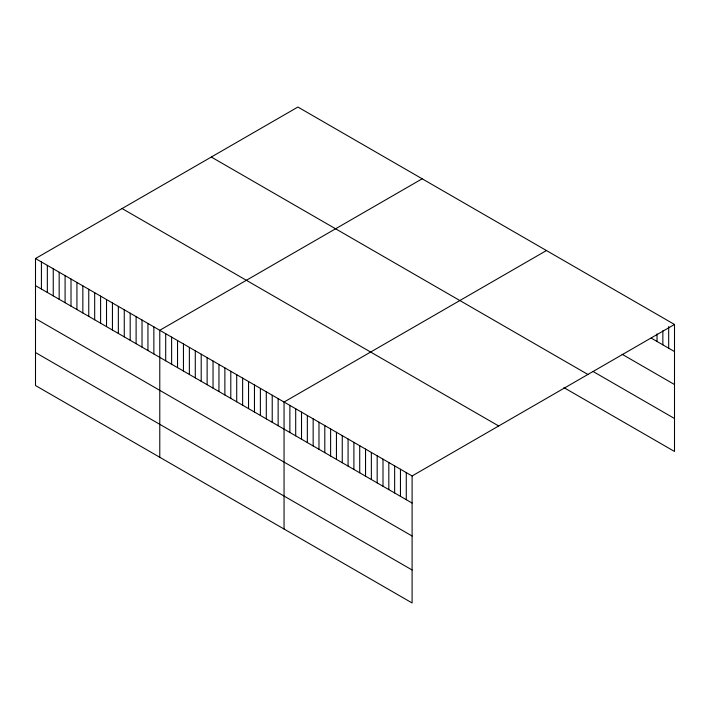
<?xml version="1.0" encoding="UTF-8"?>
<svg xmlns="http://www.w3.org/2000/svg" width="710" height="710" viewBox="0 0 710 710"><rect width="100%" height="100%" fill="white"/><g stroke="black" fill="none" stroke-linecap="round" stroke-linejoin="round"><path stroke-width="1.06" d="M35.5 258.538L412.102 475.966L412.102 602.959L35.5 385.53L35.5 258.538L297.898 107.041L674.5 324.47L674.5 451.462L563.917 387.624M422.175 178.796L159.777 330.283L159.777 457.284M546.452 250.541L284.053 402.037L284.053 529.03M412.102 475.966L674.5 324.47M651.221 338.12L674.5 351.556M622.12 354.281L674.5 384.527M593.019 371.454L674.5 418.501M211.305 157.034L587.907 374.463M122.093 208.545L498.695 425.973M35.5 285.624L412.102 503.053M35.5 318.595L412.102 536.023M35.5 352.559L412.102 569.988M668.678 326.529L668.678 348.193M662.856 330.753L662.856 344.838M657.043 333.895L657.043 341.474M406.28 472.603L406.28 499.689M400.458 469.239L400.458 496.334M394.645 465.884L394.645 492.971M388.823 462.521L388.823 489.607M383.001 459.166L383.001 486.252M377.179 455.802L377.179 482.889M371.357 452.439L371.357 479.525M365.543 449.084L365.543 476.17M359.721 445.72L359.721 472.807M353.899 442.357L353.899 469.452M348.077 439.002L348.077 466.088M342.255 435.638L342.255 462.725M336.442 432.283L336.442 459.37M330.62 428.92L330.62 456.006M324.798 425.556L324.798 452.643M318.976 422.202L318.976 449.288M313.154 418.838L313.154 445.924M307.341 415.474L307.341 442.57M301.519 412.12L301.519 439.206M295.697 408.756L295.697 435.842M289.875 405.401L289.875 432.488M278.142 398.621L278.142 425.707M272.223 395.204L272.223 422.29M266.303 391.787L266.303 418.873M260.384 388.37L260.384 415.457M254.464 384.953L254.464 412.04M248.553 381.536L248.553 408.623M242.634 378.119L242.634 405.206M236.714 374.702L236.714 401.789M230.794 371.286L230.794 398.372M224.875 367.869L224.875 394.955M218.955 364.452L218.955 391.538M213.044 361.035L213.044 388.121M207.125 357.618L207.125 384.705M201.205 354.201L201.205 381.288M195.285 350.784L195.285 377.871M189.366 347.367L189.366 374.454M183.455 343.951L183.455 371.037M177.535 340.534L177.535 367.62M171.616 337.117L171.616 364.203M165.696 333.7L165.696 360.786M153.857 326.866L153.857 353.953M147.946 323.449L147.946 350.536M142.027 320.033L142.027 347.119M136.107 316.616L136.107 343.702M130.187 313.199L130.187 340.285M124.268 309.782L124.268 336.877M118.348 306.365L118.348 333.46M112.437 302.948L112.437 330.043M106.518 299.531L106.518 326.627M100.598 296.114L100.598 323.21M94.678 292.697L94.678 319.793M88.759 289.281L88.759 316.376M82.848 285.864L82.848 312.959M76.928 282.447L76.928 309.542M71.009 279.03L71.009 306.125M65.089 275.613L65.089 302.708M59.17 272.196L59.17 299.292M53.25 268.788L53.25 295.875M47.339 265.371L47.339 292.458M41.42 261.954L41.42 289.041"/></g></svg>
